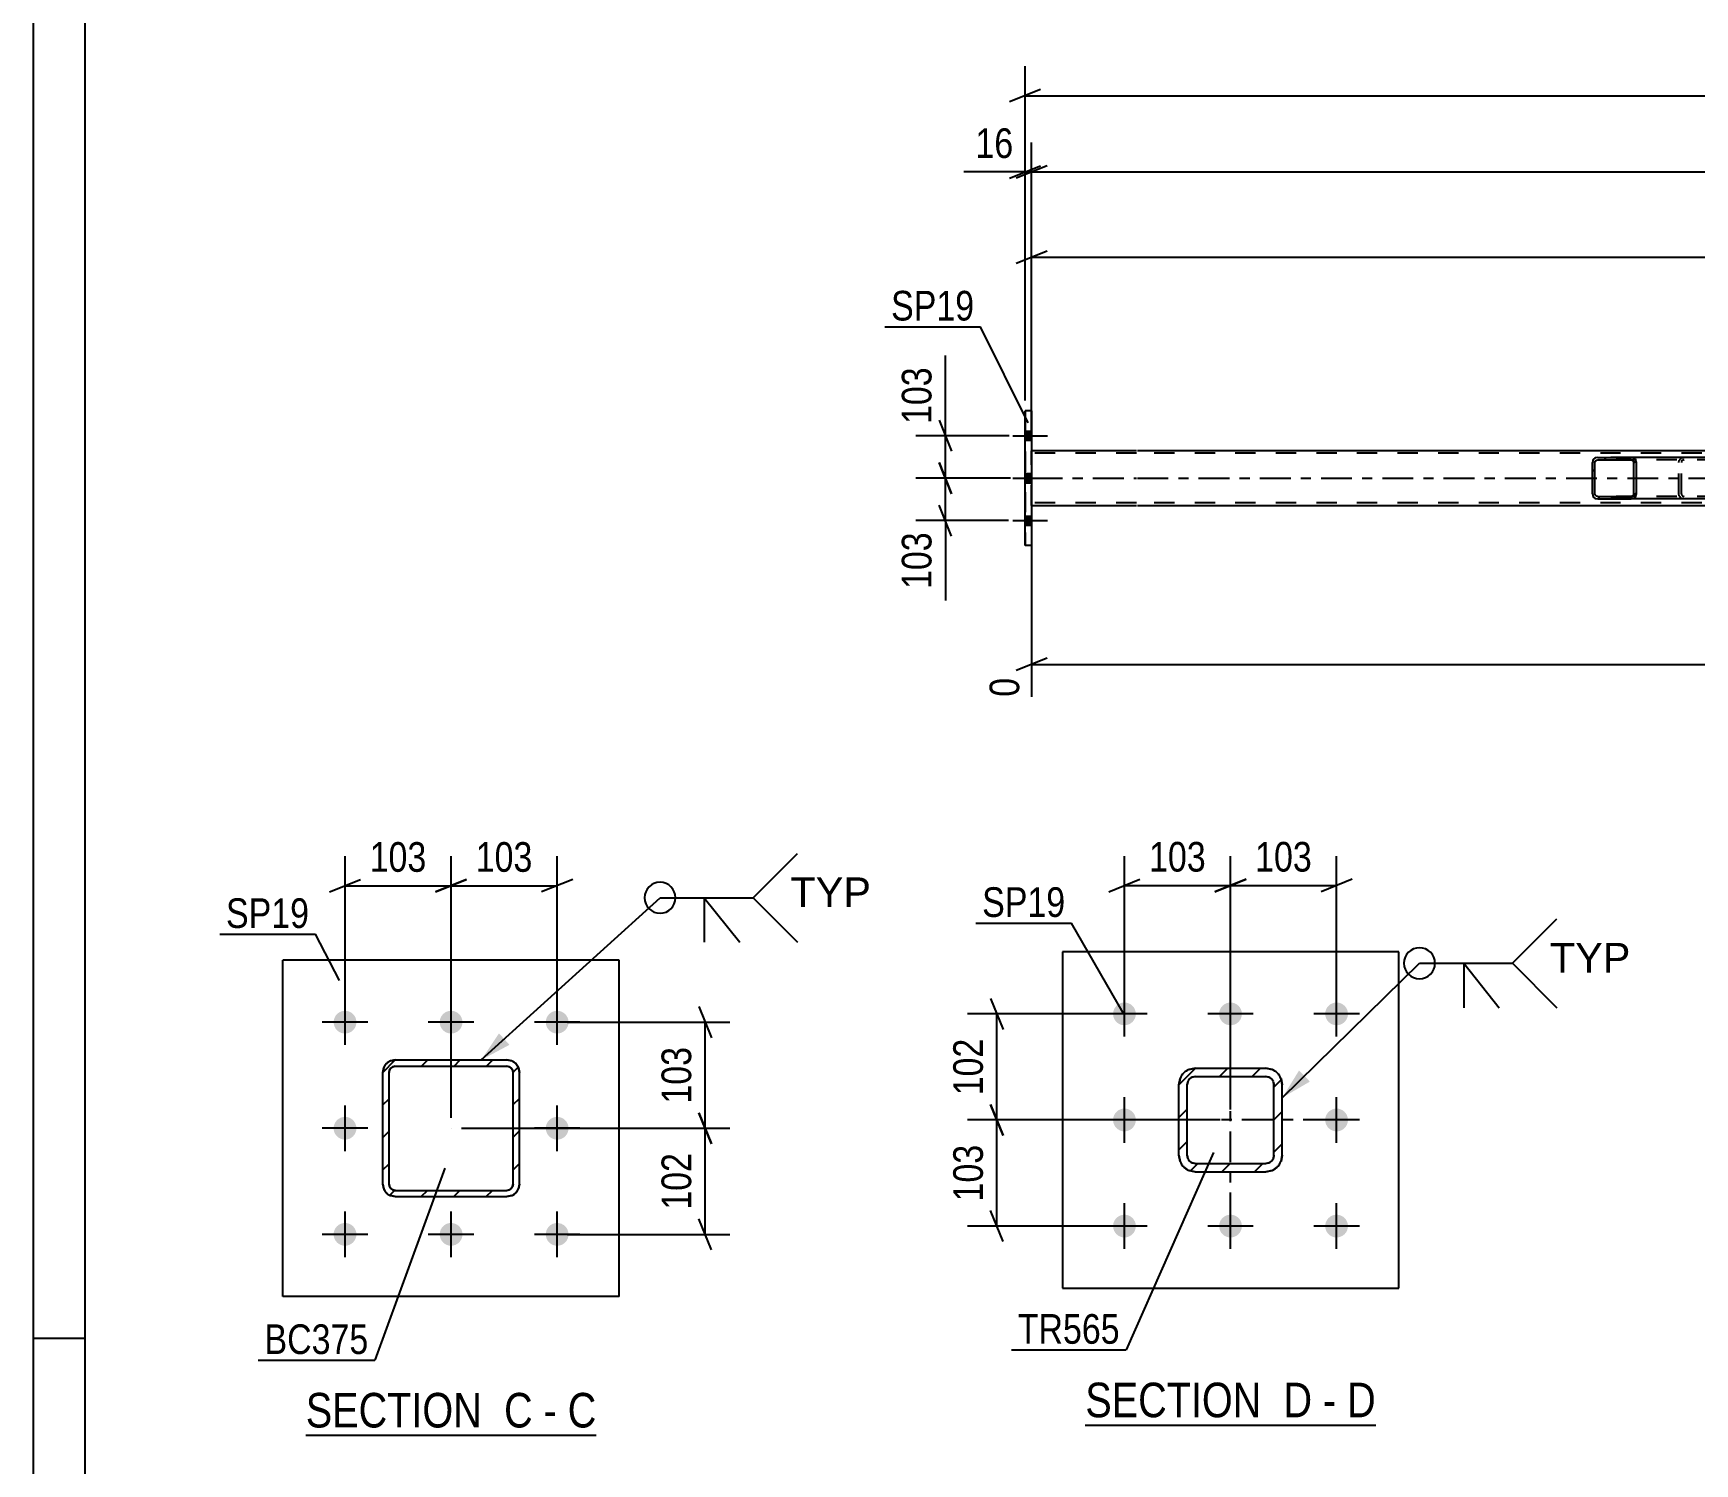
# Model space of a CAD drawing. Header units: millimetres. Extents: x 0 to 841, y 0 to 594.
# Drawn here: x 0 to 160.6, y 136.9 to 275.1 of the extents above; entities that cross this region are included whole.
import ezdxf

# ---------------------------------------------------------------- set-up
doc = ezdxf.new("R2010")
doc.units = ezdxf.units.MM
doc.linetypes.add('DXK_LINE_DOT2', pattern=[3.9198, 1.9599, -1.9599])
doc.linetypes.add('DXK_LINE_DOT3', pattern=[5.9187, 2.979, -0.9799, 0.9799, -0.9799])
doc.styles.add('Arial', font='ARIAL.TTF', dxfattribs={"height": 0.2})
doc.styles.add('Arial Narrow', font='ARIALN.TTF', dxfattribs={"height": 0.2})

# ---------------------------------------------------------------- blocks, each defined once
blk = doc.blocks.new('Unknown-103609051-18 - 7401')
at = {"color": 6, "linetype": 'Continuous'}
blk.add_line((101.67, 140.63), (129.74, 140.63), dxfattribs=at)
at = {"color": 0, "linetype": 'Continuous'}
for points in [[(119.77, 141.38), (119.77, 144.88), (101.67, 144.88), (101.67, 141.38)], [(123.59, 141.38), (123.59, 144.88), (120.82, 144.88), (120.82, 141.38)], [(125.92, 141.38), (125.92, 144.88), (124.64, 144.88), (124.64, 141.38)], [(129.74, 141.38), (129.74, 144.88), (126.97, 144.88), (126.97, 141.38)]]:
    blk.add_wipeout(points, dxfattribs=at)
at = {"color": 7, "linetype": 'Continuous', "style": 'Arial Narrow'}
for s, p in [('SECTION ', (101.67, 141.38)), ('D', (120.82, 141.38)), ('D', (126.97, 141.38)), ('-', (124.64, 141.38))]:
    blk.add_text(s, height=3.34, dxfattribs=at).set_placement(p)
blk = doc.blocks.new('Unknown-103609051-1133')
at = {"color": 5, "linetype": 'Continuous'}
for p, q in [((0, 594), (0, 0)), ((5, 589), (5, 5)), ((5, 149), (0, 149))]:
    blk.add_line(p, q, dxfattribs=at)
blk = doc.blocks.new('Unknown-103609051-13 - 2100')
at = {"color": 6, "linetype": 'Continuous'}
blk.add_line((26.34, 139.64), (54.41, 139.64), dxfattribs=at)
at = {"color": 0, "linetype": 'Continuous'}
for points in [[(44.45, 140.39), (44.45, 143.89), (26.34, 143.89), (26.34, 140.39)], [(48.27, 140.39), (48.27, 143.89), (45.5, 143.89), (45.5, 140.39)], [(50.6, 140.39), (50.6, 143.89), (49.32, 143.89), (49.32, 140.39)], [(54.41, 140.39), (54.41, 143.89), (51.65, 143.89), (51.65, 140.39)]]:
    blk.add_wipeout(points, dxfattribs=at)
at = {"color": 7, "linetype": 'Continuous', "style": 'Arial Narrow'}
for s, p in [('SECTION ', (26.34, 140.39)), ('C', (45.5, 140.39)), ('C', (51.65, 140.39)), ('-', (49.32, 140.39))]:
    blk.add_text(s, height=3.34, dxfattribs=at).set_placement(p)
blk = doc.blocks.new('Bolt-103609051-7511 - 7401')
at = {"linetype": 'Continuous'}
for points in [[(105.45, 179.25, -1), (105.45, 181.45, -1)], [(115.7, 179.25, -1), (115.7, 181.45, -1)], [(125.95, 179.25, -1), (125.95, 181.45, -1)], [(105.45, 169, -1), (105.45, 171.2, -1)], [(125.95, 169, -1), (125.95, 171.2, -1)], [(105.45, 158.75, -1), (105.45, 160.95, -1)], [(115.7, 158.75, -1), (115.7, 160.95, -1)], [(125.95, 158.75, -1), (125.95, 160.95, -1)]]:
    blk.add_hatch(color=1, dxfattribs=at).paths.add_polyline_path(points)
at = {"color": 1, "linetype": 'Continuous'}
for p, q in [((105.45, 178.15), (105.45, 182.55)), ((115.7, 178.15), (115.7, 182.55)), ((125.95, 178.15), (125.95, 182.55)), ((107.65, 180.35), (103.25, 180.35)), ((117.9, 180.35), (113.5, 180.35)), ((128.15, 180.35), (123.75, 180.35)), ((105.45, 167.9), (105.45, 172.3)), ((125.95, 167.9), (125.95, 172.3)), ((107.65, 170.1), (103.25, 170.1)), ((128.15, 170.1), (123.75, 170.1)), ((105.45, 157.65), (105.45, 162.05)), ((115.7, 157.65), (115.7, 162.05)), ((125.95, 157.65), (125.95, 162.05)), ((107.65, 159.85), (103.25, 159.85)), ((117.9, 159.85), (113.5, 159.85)), ((128.15, 159.85), (123.75, 159.85))]:
    blk.add_line(p, q, dxfattribs=at)
blk = doc.blocks.new('Part-103609051-7435 - 7401')
at = {"color": 2, "linetype": 'Continuous'}
for p, q in [((131.95, 186.35), (99.45, 186.35)), ((99.45, 186.35), (99.45, 153.85)), ((131.95, 153.85), (131.95, 186.35)), ((99.45, 153.85), (131.95, 153.85))]:
    blk.add_line(p, q, dxfattribs=at)
blk = doc.blocks.new('Part-103609051-7554 - 7401')
at = {"linetype": 'Continuous'}
h = blk.add_hatch(dxfattribs=at)
h.set_pattern_fill('', scale=0.7, style=0, pattern_type=0)
h.set_pattern_definition([(45, (112.3008, 175.0965), (-1.57154, 1.57154), [])])
h.paths.add_polyline_path([(119.1, 175.1), (112.3, 175.1), (111.69, 174.97), (111.17, 174.63), (110.82, 174.11), (110.7, 173.5), (110.7, 166.7), (110.82, 166.08), (111.17, 165.57), (111.69, 165.22), (112.3, 165.1), (119.1, 165.1), (119.71, 165.22), (120.23, 165.57), (120.58, 166.08), (120.7, 166.7), (120.7, 173.5), (120.58, 174.11), (120.23, 174.63), (119.71, 174.97)])
h.paths.add_polyline_path([(119.84, 173.8), (119.9, 173.5), (119.9, 166.7), (119.84, 166.39), (119.67, 166.13), (119.41, 165.96), (119.1, 165.9), (112.3, 165.9), (111.99, 165.96), (111.74, 166.13), (111.56, 166.39), (111.5, 166.7), (111.5, 173.5), (111.56, 173.8), (111.74, 174.06), (111.99, 174.24), (112.3, 174.3), (119.1, 174.3), (119.41, 174.24), (119.67, 174.06)])
at = {"color": 7, "linetype": 'DXK_LINE_DOT3'}
for p, q in [((115.7, 160.1), (115.7, 180.1)), ((125.7, 170.1), (105.7, 170.1))]:
    blk.add_line(p, q, dxfattribs=at)
at = {"color": 7, "linetype": 'DXK_LINE_DOT2'}
for p, q in [((111.69, 174.97), (112.3, 175.1)), ((112.3, 175.1), (119.1, 175.1)), ((119.1, 175.1), (119.71, 174.97)), ((110.7, 173.5), (110.82, 174.11)), ((110.7, 166.7), (110.7, 173.5)), ((111.56, 173.8), (111.5, 173.5)), ((111.5, 166.7), (111.5, 173.5)), ((112.3, 174.3), (111.99, 174.24)), ((112.3, 174.3), (119.1, 174.3)), ((119.41, 174.24), (119.1, 174.3)), ((119.9, 173.5), (119.84, 173.8)), ((119.9, 166.7), (119.9, 173.5)), ((120.58, 174.11), (120.7, 173.5)), ((120.7, 166.7), (120.7, 173.5)), ((110.82, 166.08), (110.7, 166.7)), ((111.5, 166.7), (111.56, 166.39)), ((111.99, 165.96), (112.3, 165.9)), ((112.3, 165.9), (119.1, 165.9)), ((119.1, 165.9), (119.41, 165.96)), ((119.84, 166.39), (119.9, 166.7)), ((120.7, 166.7), (120.58, 166.08)), ((112.3, 165.1), (111.69, 165.22)), ((112.3, 165.1), (119.1, 165.1)), ((119.71, 165.22), (119.1, 165.1))]:
    blk.add_line(p, q, dxfattribs=at)
at = {"color": 2, "linetype": 'Continuous'}
for p, q in [((112.3, 175.1), (111.69, 174.97)), ((112.3, 175.1), (119.1, 175.1)), ((119.71, 174.97), (119.1, 175.1)), ((110.82, 174.11), (110.7, 173.5)), ((110.7, 166.7), (110.7, 173.5)), ((111.5, 173.5), (111.56, 173.8)), ((111.5, 166.7), (111.5, 173.5)), ((111.99, 174.24), (112.3, 174.3)), ((112.3, 174.3), (119.1, 174.3)), ((119.1, 174.3), (119.41, 174.24)), ((119.84, 173.8), (119.9, 173.5)), ((119.9, 166.7), (119.9, 173.5)), ((120.7, 173.5), (120.58, 174.11)), ((120.7, 166.7), (120.7, 173.5)), ((110.7, 166.7), (110.82, 166.08)), ((111.56, 166.39), (111.5, 166.7)), ((112.3, 165.9), (111.99, 165.96)), ((112.3, 165.9), (119.1, 165.9)), ((119.41, 165.96), (119.1, 165.9)), ((119.9, 166.7), (119.84, 166.39)), ((120.58, 166.08), (120.7, 166.7)), ((111.69, 165.22), (112.3, 165.1)), ((112.3, 165.1), (119.1, 165.1)), ((119.1, 165.1), (119.71, 165.22))]:
    blk.add_line(p, q, dxfattribs=at)
at = {"color": 7, "linetype": 'DXK_LINE_DOT2'}
for centre, radius, start, end in [((112.3, 173.5), 1.6, 112.5, 157.5), ((112.3, 173.5), 0.8, 112.5, 157.5), ((119.1, 173.5), 0.8, 22.5, 67.5), ((119.1, 173.5), 1.6, 22.5, 67.5), ((112.3, 166.7), 1.6, 202.5, 247.5), ((112.3, 166.7), 0.8, 202.5, 247.5), ((119.1, 166.7), 0.8, 292.5, 337.5), ((119.1, 166.7), 1.6, 292.5, 337.5)]:
    blk.add_arc(centre, radius, start, end, dxfattribs=at)
at = {"color": 2, "linetype": 'Continuous'}
for centre, radius, start, end in [((112.3, 173.5), 1.6, 112.5, 157.5), ((112.3, 173.5), 0.8, 112.5, 157.5), ((119.1, 173.5), 0.8, 22.5, 67.5), ((119.1, 173.5), 1.6, 22.5, 67.5), ((112.3, 166.7), 1.6, 202.5, 247.5), ((112.3, 166.7), 0.8, 202.5, 247.5), ((119.1, 166.7), 0.8, 292.5, 337.5), ((119.1, 166.7), 1.6, 292.5, 337.5)]:
    blk.add_arc(centre, radius, start, end, dxfattribs=at)
blk = doc.blocks.new('Bolt-103609051-3125 - 3096')
at = {"linetype": 'Continuous'}
for points in [[(96.48, 235.77), (96.48, 236.65), (95.84, 236.65), (95.84, 235.77)], [(96.48, 235.77), (96.48, 236.65), (95.84, 236.65), (95.84, 235.77)], [(96.48, 235.77), (96.48, 236.65), (95.84, 236.65), (95.84, 235.77)], [(96.48, 231.67), (96.48, 232.55), (95.84, 232.55), (95.84, 231.67)], [(96.48, 231.67), (96.48, 232.55), (95.84, 232.55), (95.84, 231.67)], [(96.48, 227.57), (96.48, 228.45), (95.84, 228.45), (95.84, 227.57)], [(96.48, 227.57), (96.48, 228.45), (95.84, 228.45), (95.84, 227.57)], [(96.48, 227.57), (96.48, 228.45), (95.84, 228.45), (95.84, 227.57)]]:
    blk.add_hatch(color=1, dxfattribs=at).paths.add_polyline_path(points)
at = {"color": 1, "linetype": 'Continuous'}
for p, q in [((94.68, 236.21), (98, 236.21)), ((94.68, 236.21), (98, 236.21)), ((94.68, 236.21), (98, 236.21)), ((95.84, 236.65), (96.48, 236.65)), ((95.84, 236.65), (96.48, 236.65)), ((95.84, 236.65), (96.48, 236.65)), ((95.84, 235.77), (96.48, 235.77)), ((95.84, 235.77), (96.48, 235.77)), ((95.84, 235.77), (96.48, 235.77)), ((94.68, 232.11), (98, 232.11)), ((94.68, 232.11), (98, 232.11)), ((95.84, 232.55), (96.48, 232.55)), ((95.84, 232.55), (96.48, 232.55)), ((95.84, 231.67), (96.48, 231.67)), ((95.84, 231.67), (96.48, 231.67)), ((94.68, 228.01), (98, 228.01)), ((94.68, 228.01), (98, 228.01)), ((94.68, 228.01), (98, 228.01)), ((95.84, 228.45), (96.48, 228.45)), ((95.84, 228.45), (96.48, 228.45)), ((95.84, 228.45), (96.48, 228.45)), ((95.84, 227.57), (96.48, 227.57)), ((95.84, 227.57), (96.48, 227.57)), ((95.84, 227.57), (96.48, 227.57))]:
    blk.add_line(p, q, dxfattribs=at)
blk = doc.blocks.new('Part-103609051-3240 - 3096')
at = {"linetype": 'Continuous'}
h = blk.add_hatch(dxfattribs=at)
h.set_pattern_fill('', scale=0.7, style=0, pattern_type=0)
h.set_pattern_definition([(45, (154.8846, 233.815), (-1.57154, 1.57154), [])])
h.paths.add_polyline_path([(154.92, 233.63), (154.88, 233.82), (154.77, 233.97), (154.61, 234.07), (154.41, 234.11), (151.18, 234.11), (150.98, 234.07), (150.82, 233.97), (150.71, 233.82), (150.67, 233.63), (150.67, 230.59), (150.71, 230.41), (150.82, 230.25), (150.98, 230.15), (151.18, 230.11), (154.41, 230.11), (154.61, 230.15), (154.77, 230.25), (154.88, 230.41), (154.92, 230.59)])
h.paths.add_polyline_path([(154.65, 230.5), (154.59, 230.42), (154.51, 230.37), (154.41, 230.35), (151.18, 230.35), (151.08, 230.37), (151, 230.42), (150.94, 230.5), (150.92, 230.59), (150.92, 233.63), (150.94, 233.72), (151, 233.8), (151.08, 233.85), (151.18, 233.87), (154.41, 233.87), (154.51, 233.85), (154.59, 233.8), (154.65, 233.72), (154.67, 233.63), (154.67, 230.59)])
at = {"color": 2, "linetype": 'Continuous'}
for p, q in [((150.71, 233.82), (150.67, 233.63)), ((150.67, 230.59), (150.67, 233.63)), ((150.92, 233.63), (150.94, 233.72)), ((150.92, 230.59), (150.92, 233.63)), ((150.94, 233.72), (151, 233.8)), ((151.18, 234.11), (150.98, 234.07)), ((151, 233.8), (151.08, 233.85)), ((151.08, 233.85), (151.18, 233.87)), ((151.18, 234.11), (154.41, 234.11)), ((151.18, 233.87), (154.41, 233.87)), ((162.28, 234.11), (154.41, 234.11)), ((154.61, 234.07), (154.41, 234.11)), ((154.41, 233.87), (154.51, 233.85)), ((154.51, 233.85), (154.59, 233.8)), ((154.59, 233.8), (154.65, 233.72)), ((154.65, 233.72), (154.67, 233.63)), ((154.67, 230.59), (154.67, 233.63)), ((154.92, 233.63), (154.88, 233.82)), ((154.92, 230.59), (154.92, 233.63)), ((150.67, 230.59), (150.71, 230.41)), ((150.94, 230.5), (150.92, 230.59)), ((151, 230.42), (150.94, 230.5)), ((150.98, 230.15), (151.18, 230.11)), ((151.08, 230.37), (151, 230.42)), ((151.18, 230.35), (151.08, 230.37)), ((151.18, 230.35), (154.41, 230.35)), ((151.18, 230.11), (154.41, 230.11)), ((154.51, 230.37), (154.41, 230.35)), ((154.41, 230.11), (154.61, 230.15)), ((162.28, 230.11), (154.41, 230.11)), ((154.59, 230.42), (154.51, 230.37)), ((154.65, 230.5), (154.59, 230.42)), ((154.67, 230.59), (154.65, 230.5)), ((154.88, 230.41), (154.92, 230.59))]:
    blk.add_line(p, q, dxfattribs=at)
at = {"color": 7, "linetype": 'DXK_LINE_DOT2'}
for p, q in [((154.41, 234.11), (151.18, 234.11)), ((162.76, 233.87), (151.18, 233.87)), ((159.02, 233.63), (159.05, 233.82)), ((159.02, 230.59), (159.02, 233.63)), ((159.29, 233.72), (159.27, 233.63)), ((159.27, 230.59), (159.27, 233.63)), ((159.35, 233.8), (159.29, 233.72)), ((159.33, 234.07), (159.53, 234.11)), ((159.43, 233.85), (159.35, 233.8)), ((159.53, 233.87), (159.43, 233.85)), ((162.76, 234.11), (162.28, 234.11)), ((162.76, 234.11), (162.96, 234.07)), ((162.86, 233.85), (162.76, 233.87)), ((162.94, 233.8), (162.86, 233.85)), ((163, 233.72), (162.94, 233.8)), ((163.02, 233.63), (163, 233.72)), ((163.02, 230.59), (163.02, 233.63)), ((163.23, 233.82), (163.27, 233.63)), ((163.27, 230.59), (163.27, 233.63)), ((162.76, 230.35), (151.18, 230.35)), ((154.41, 230.11), (151.18, 230.11)), ((159.05, 230.41), (159.02, 230.59)), ((159.27, 230.59), (159.29, 230.5)), ((159.29, 230.5), (159.35, 230.42)), ((159.53, 230.11), (159.33, 230.15)), ((159.35, 230.42), (159.37, 230.41)), ((159.37, 230.41), (159.43, 230.37)), ((159.43, 230.37), (159.53, 230.35)), ((162.76, 230.11), (162.28, 230.11)), ((162.76, 230.35), (162.86, 230.37)), ((162.96, 230.15), (162.76, 230.11)), ((162.86, 230.37), (162.94, 230.42)), ((162.94, 230.42), (163, 230.5)), ((163, 230.5), (163.02, 230.59)), ((163.27, 230.59), (163.23, 230.41))]:
    blk.add_line(p, q, dxfattribs=at)
at = {"color": 2, "linetype": 'Continuous'}
for centre, start, end in [((151.16, 233.61), 110.7583, 155.6801), ((154.43, 233.61), 24.3199, 69.2417), ((151.16, 230.61), 204.3199, 249.2417), ((154.43, 230.61), 290.7583, 335.6801)]:
    blk.add_arc(centre, 0.496, start, end, dxfattribs=at)
at = {"color": 7, "linetype": 'DXK_LINE_DOT2'}
for centre, start, end in [((159.51, 233.61), 110.7583, 155.68), ((162.78, 233.61), 24.32, 69.2417), ((159.51, 230.61), 204.32, 249.2417), ((162.78, 230.61), 290.7583, 335.68)]:
    blk.add_arc(centre, 0.496, start, end, dxfattribs=at)
blk = doc.blocks.new('Part-103609051-3176 - 3096')
at = {"color": 2, "linetype": 'Continuous'}
for p, q in [((106.6, 234.75), (96.48, 234.75)), ((244.48, 234.75), (106.7, 234.75)), ((96.48, 229.47), (106.6, 229.47)), ((106.7, 229.47), (244.48, 229.47))]:
    blk.add_line(p, q, dxfattribs=at)
at = {"color": 7, "linetype": 'DXK_LINE_DOT2'}
for p, q in [((96.48, 234.75), (96.48, 234.75)), ((96.48, 234.75), (96.48, 229.47)), ((96.48, 229.47), (96.48, 234.75)), ((96.48, 234.75), (96.48, 234.75)), ((106.6, 234.51), (96.48, 234.51)), ((768.81, 234.51), (106.7, 234.51)), ((106.6, 229.71), (96.48, 229.71)), ((768.81, 229.71), (106.7, 229.71)), ((96.48, 229.47), (96.48, 229.47)), ((96.48, 229.47), (96.48, 229.47))]:
    blk.add_line(p, q, dxfattribs=at)
at = {"color": 7, "linetype": 'DXK_LINE_DOT3'}
for p, q in [((96.48, 232.11), (106.6, 232.11)), ((106.7, 232.11), (768.81, 232.11))]:
    blk.add_line(p, q, dxfattribs=at)
blk = doc.blocks.new('Part-103609051-3246 - 3096')
at = {"color": 2, "linetype": 'Continuous'}
for p, q in [((96.48, 238.61), (95.84, 238.61)), ((95.84, 225.61), (95.84, 238.61)), ((96.48, 238.61), (96.48, 225.61)), ((96.48, 225.61), (95.84, 225.61))]:
    blk.add_line(p, q, dxfattribs=at)
at = {"color": 7, "linetype": 'DXK_LINE_DOT2'}
for p, q in [((95.84, 238.61), (95.84, 225.61)), ((96.48, 238.61), (96.48, 225.61))]:
    blk.add_line(p, q, dxfattribs=at)
blk = doc.blocks.new('Part-103609051-2127 - 2100')
at = {"color": 2, "linetype": 'Continuous'}
for p, q in [((56.63, 185.55), (24.13, 185.55)), ((24.13, 153.05), (24.13, 185.55)), ((56.63, 153.05), (56.63, 185.55)), ((56.63, 153.05), (24.13, 153.05))]:
    blk.add_line(p, q, dxfattribs=at)
blk = doc.blocks.new('Bolt-103609051-2111 - 2100')
at = {"linetype": 'Continuous'}
for points in [[(30.13, 178.45, -1), (30.13, 180.65, -1)], [(40.38, 178.45, -1), (40.38, 180.65, -1)], [(50.63, 178.45, -1), (50.63, 180.65, -1)], [(30.13, 168.2, -1), (30.13, 170.4, -1)], [(50.63, 168.2, -1), (50.63, 170.4, -1)], [(30.13, 157.95, -1), (30.13, 160.15, -1)], [(40.38, 157.95, -1), (40.38, 160.15, -1)], [(50.63, 157.95, -1), (50.63, 160.15, -1)]]:
    blk.add_hatch(color=1, dxfattribs=at).paths.add_polyline_path(points)
at = {"color": 1, "linetype": 'Continuous'}
for p, q in [((30.13, 177.35), (30.13, 181.75)), ((40.38, 177.35), (40.38, 181.75)), ((50.63, 177.35), (50.63, 181.75)), ((32.33, 179.55), (27.93, 179.55)), ((42.58, 179.55), (38.18, 179.55)), ((52.83, 179.55), (48.43, 179.55)), ((30.13, 167.1), (30.13, 171.5)), ((50.63, 167.1), (50.63, 171.5)), ((32.33, 169.3), (27.93, 169.3)), ((52.83, 169.3), (48.43, 169.3)), ((30.13, 156.85), (30.13, 161.25)), ((40.38, 156.85), (40.38, 161.25)), ((50.63, 156.85), (50.63, 161.25)), ((32.33, 159.05), (27.93, 159.05)), ((42.58, 159.05), (38.18, 159.05)), ((52.83, 159.05), (48.43, 159.05))]:
    blk.add_line(p, q, dxfattribs=at)
blk = doc.blocks.new('Part-103609051-2219 - 2100')
at = {"linetype": 'Continuous'}
h = blk.add_hatch(dxfattribs=at)
h.set_pattern_fill('', scale=0.7, style=0, pattern_type=0)
h.set_pattern_definition([(45, (34.9786, 175.8968), (-1.57154, 1.57154), [])])
h.paths.add_polyline_path([(45.78, 175.9), (34.98, 175.9), (34.52, 175.81), (34.13, 175.55), (33.87, 175.16), (33.78, 174.7), (33.78, 163.9), (33.87, 163.44), (34.13, 163.05), (34.52, 162.79), (34.98, 162.7), (45.78, 162.7), (46.24, 162.79), (46.63, 163.05), (46.89, 163.44), (46.98, 163.9), (46.98, 174.7), (46.89, 175.16), (46.63, 175.55), (46.24, 175.81)])
h.paths.add_polyline_path([(46.33, 174.93), (46.38, 174.7), (46.38, 163.9), (46.33, 163.67), (46.2, 163.47), (46.01, 163.34), (45.78, 163.3), (34.98, 163.3), (34.75, 163.34), (34.55, 163.47), (34.42, 163.67), (34.38, 163.9), (34.38, 174.7), (34.42, 174.93), (34.55, 175.12), (34.75, 175.25), (34.98, 175.3), (45.78, 175.3), (46.01, 175.25), (46.2, 175.12)])
at = {"color": 7, "linetype": 'DXK_LINE_DOT2'}
for p, q in [((33.78, 174.7), (33.87, 175.16)), ((34.55, 175.12), (34.42, 174.93)), ((34.52, 175.81), (34.98, 175.9)), ((34.75, 175.25), (34.55, 175.12)), ((34.98, 175.3), (34.75, 175.25)), ((34.98, 175.9), (45.78, 175.9)), ((34.98, 175.3), (45.78, 175.3)), ((45.78, 175.9), (46.24, 175.81)), ((46.01, 175.25), (45.78, 175.3)), ((46.2, 175.12), (46.01, 175.25)), ((46.33, 174.93), (46.2, 175.12)), ((46.89, 175.16), (46.98, 174.7)), ((33.78, 163.9), (33.78, 174.7)), ((34.42, 174.93), (34.38, 174.7)), ((34.38, 163.9), (34.38, 174.7)), ((46.38, 174.7), (46.33, 174.93)), ((46.38, 163.9), (46.38, 174.7)), ((46.98, 163.9), (46.98, 174.7)), ((33.87, 163.44), (33.78, 163.9)), ((34.38, 163.9), (34.42, 163.67)), ((46.33, 163.67), (46.38, 163.9)), ((46.98, 163.9), (46.89, 163.44)), ((34.42, 163.67), (34.55, 163.47)), ((34.98, 162.7), (34.52, 162.79)), ((34.55, 163.47), (34.75, 163.34)), ((34.75, 163.34), (34.98, 163.3)), ((34.98, 163.3), (45.78, 163.3)), ((34.98, 162.7), (45.78, 162.7)), ((45.78, 163.3), (46.01, 163.34)), ((46.24, 162.79), (45.78, 162.7)), ((46.01, 163.34), (46.2, 163.47)), ((46.2, 163.47), (46.33, 163.67))]:
    blk.add_line(p, q, dxfattribs=at)
at = {"color": 2, "linetype": 'Continuous'}
for p, q in [((33.87, 175.16), (33.78, 174.7)), ((34.42, 174.93), (34.55, 175.12)), ((34.98, 175.9), (34.52, 175.81)), ((34.55, 175.12), (34.75, 175.25)), ((34.75, 175.25), (34.98, 175.3)), ((34.98, 175.9), (34.98, 175.9)), ((34.98, 175.9), (45.78, 175.9)), ((34.98, 175.3), (34.98, 175.3)), ((34.98, 175.3), (45.78, 175.3)), ((45.78, 175.9), (45.78, 175.9)), ((46.24, 175.81), (45.78, 175.9)), ((45.78, 175.3), (45.78, 175.3)), ((45.78, 175.3), (46.01, 175.25)), ((46.01, 175.25), (46.2, 175.12)), ((46.2, 175.12), (46.33, 174.93)), ((46.98, 174.7), (46.89, 175.16)), ((33.78, 174.7), (33.78, 174.7)), ((33.78, 163.9), (33.78, 174.7)), ((34.38, 174.7), (34.42, 174.93)), ((34.38, 174.7), (34.38, 174.7)), ((34.38, 163.9), (34.38, 174.7)), ((46.33, 174.93), (46.38, 174.7)), ((46.38, 174.7), (46.38, 174.7)), ((46.38, 163.9), (46.38, 174.7)), ((46.98, 174.7), (46.98, 174.7)), ((46.98, 163.9), (46.98, 174.7)), ((33.78, 163.9), (33.78, 163.9)), ((33.78, 163.9), (33.87, 163.44)), ((34.38, 163.9), (34.38, 163.9)), ((34.42, 163.67), (34.38, 163.9)), ((46.38, 163.9), (46.33, 163.67)), ((46.38, 163.9), (46.38, 163.9)), ((46.89, 163.44), (46.98, 163.9)), ((46.98, 163.9), (46.98, 163.9)), ((34.55, 163.47), (34.42, 163.67)), ((34.52, 162.79), (34.98, 162.7)), ((34.75, 163.34), (34.55, 163.47)), ((34.98, 163.3), (34.75, 163.34)), ((34.98, 163.3), (34.98, 163.3)), ((34.98, 163.3), (45.78, 163.3)), ((34.98, 162.7), (34.98, 162.7)), ((34.98, 162.7), (45.78, 162.7)), ((46.01, 163.34), (45.78, 163.3)), ((45.78, 163.3), (45.78, 163.3)), ((45.78, 162.7), (46.24, 162.79)), ((45.78, 162.7), (45.78, 162.7)), ((46.2, 163.47), (46.01, 163.34)), ((46.33, 163.67), (46.2, 163.47))]:
    blk.add_line(p, q, dxfattribs=at)
at = {"color": 7, "linetype": 'DXK_LINE_DOT3'}
blk.add_line((40.38, 169.3), (40.38, 169.3), dxfattribs=at)
at = {"color": 7, "linetype": 'DXK_LINE_DOT2'}
for centre, start, end in [((34.98, 174.7), 112.5, 157.5), ((45.78, 174.7), 22.5, 67.5), ((34.98, 163.9), 202.5, 247.5), ((45.78, 163.9), 292.5, 337.5)]:
    blk.add_arc(centre, 1.2, start, end, dxfattribs=at)
at = {"color": 2, "linetype": 'Continuous'}
for centre, start, end in [((34.98, 174.7), 112.5, 157.5), ((45.78, 174.7), 22.5, 67.5), ((34.98, 163.9), 202.5, 247.5), ((45.78, 163.9), 292.5, 337.5)]:
    blk.add_arc(centre, 1.2, start, end, dxfattribs=at)
blk = doc.blocks.new('StraightDimension-103609051-7575 - 7401')
at = {"color": 7, "linetype": 'Continuous'}
for p, q in [((115.7, 171.1), (115.7, 195.6)), ((125.95, 181.35), (125.95, 195.6)), ((114.2, 192.15), (117.2, 193.35)), ((115.7, 192.75), (125.95, 192.75)), ((127.45, 193.35), (124.45, 192.15))]:
    blk.add_line(p, q, dxfattribs=at)
at = {"color": 0}
blk.add_wipeout([(124.17, 193.5), (124.17, 197.7), (117.48, 197.7), (117.48, 193.5)], dxfattribs=at)
at = {"color": 3, "style": 'Arial Narrow'}
blk.add_text('103', height=2.863, dxfattribs=at).set_placement((118.08, 194.1))
blk = doc.blocks.new('StraightDimension-103609051-7588 - 7401')
at = {"color": 7, "linetype": 'Continuous'}
for p, q in [((105.45, 181.35), (105.45, 195.6)), ((115.7, 171.1), (115.7, 195.6)), ((103.95, 192.15), (106.95, 193.35)), ((105.45, 192.75), (115.7, 192.75)), ((117.2, 193.35), (114.2, 192.15))]:
    blk.add_line(p, q, dxfattribs=at)
at = {"color": 0}
blk.add_wipeout([(113.92, 193.5), (113.92, 197.7), (107.23, 197.7), (107.23, 193.5)], dxfattribs=at)
at = {"color": 3, "style": 'Arial Narrow'}
blk.add_text('103', height=2.863, dxfattribs=at).set_placement((107.83, 194.1))
blk = doc.blocks.new('StraightDimension-103609051-7602 - 7401')
at = {"color": 7, "linetype": 'Continuous'}
for p, q in [((92.52, 181.85), (93.72, 178.85)), ((104.45, 180.35), (90.27, 180.35)), ((93.12, 170.1), (93.12, 180.35)), ((93.72, 168.6), (92.52, 171.6)), ((114.7, 170.1), (90.27, 170.1))]:
    blk.add_line(p, q, dxfattribs=at)
at = {"color": 0}
blk.add_wipeout([(92.37, 178.56), (88.17, 178.56), (88.17, 171.88), (92.37, 171.88)], dxfattribs=at)
at = {"color": 3, "style": 'Arial Narrow'}
blk.add_text('102', height=2.863, rotation=90.0002, dxfattribs=at).set_placement((91.77, 172.48))
blk = doc.blocks.new('StraightDimension-103609051-7615 - 7401')
at = {"color": 7, "linetype": 'Continuous'}
for p, q in [((92.52, 171.6), (93.72, 168.6)), ((114.7, 170.1), (90.27, 170.1)), ((93.12, 159.85), (93.12, 170.1)), ((93.72, 158.35), (92.52, 161.35)), ((104.45, 159.85), (90.27, 159.85))]:
    blk.add_line(p, q, dxfattribs=at)
at = {"color": 0}
blk.add_wipeout([(92.37, 168.31), (88.17, 168.31), (88.17, 161.63), (92.37, 161.63)], dxfattribs=at)
at = {"color": 3, "style": 'Arial Narrow'}
blk.add_text('103', height=2.863, rotation=90.0002, dxfattribs=at).set_placement((91.77, 162.23))
blk = doc.blocks.new('StraightDimension-103609051-3404 - 3096')
at = {"color": 7, "linetype": 'Continuous'}
for p, q in [((95.84, 239.61), (95.84, 264.54)), ((96.48, 239.61), (96.48, 264.54)), ((94.34, 261.09), (97.34, 262.29)), ((97.98, 262.29), (94.98, 261.09)), ((95.84, 261.69), (96.48, 261.69))]:
    blk.add_line(p, q, dxfattribs=at)
at = {"color": 0}
blk.add_wipeout([(95.31, 262.44), (95.31, 266.64), (90.45, 266.64), (90.45, 262.44)], dxfattribs=at)
at = {"color": 7, "linetype": 'Continuous'}
blk.add_line((95.84, 261.69), (89.93, 261.69), dxfattribs=at)
blk.add_line((95.84, 261.69), (89.93, 261.69), dxfattribs=at)
at = {"color": 3, "style": 'Arial Narrow'}
blk.add_text('16', height=2.863, dxfattribs=at).set_placement((91.05, 263.04))
blk = doc.blocks.new('StraightDimension-103609051-3460 - 3096')
at = {"color": 7, "linetype": 'Continuous'}
for p, q in [((96.48, 235.75), (96.48, 256.3)), ((245.28, 243.79), (245.28, 256.3)), ((97.98, 254.05), (94.98, 252.85)), ((243.78, 252.85), (246.78, 254.05)), ((96.48, 253.45), (245.28, 253.45))]:
    blk.add_line(p, q, dxfattribs=at)
at = {"color": 0}
blk.add_wipeout([(175.13, 254.2), (175.13, 258.4), (166.62, 258.4), (166.62, 254.2)], dxfattribs=at)
at = {"color": 3, "style": 'Arial Narrow'}
blk.add_text('3793', height=2.863, dxfattribs=at).set_placement((167.22, 254.8))
blk = doc.blocks.new('StraightDimension-103609051-3465 - 3096')
at = {"color": 7, "linetype": 'Continuous'}
for p, q in [((87.55, 237.71), (88.75, 234.71)), ((94.31, 236.21), (85.3, 236.21)), ((88.15, 232.11), (88.15, 236.21)), ((88.75, 230.61), (87.55, 233.61)), ((94.44, 232.11), (85.3, 232.11))]:
    blk.add_line(p, q, dxfattribs=at)
at = {"color": 0}
blk.add_wipeout([(87.4, 243.42), (83.2, 243.42), (83.2, 236.74), (87.4, 236.74)], dxfattribs=at)
at = {"color": 7, "linetype": 'Continuous'}
blk.add_line((88.15, 236.21), (88.15, 243.95), dxfattribs=at)
blk.add_line((88.15, 236.21), (88.15, 243.95), dxfattribs=at)
at = {"color": 3, "style": 'Arial Narrow'}
blk.add_text('103', height=2.863, rotation=90.0002, dxfattribs=at).set_placement((86.8, 237.34))
blk = doc.blocks.new('StraightDimension-103609051-3414 - 3096')
at = {"color": 7, "linetype": 'Continuous'}
for p, q in [((96.48, 239.61), (96.48, 264.54)), ((97.98, 262.29), (94.98, 261.09)), ((96.48, 261.69), (779.03, 261.69))]:
    blk.add_line(p, q, dxfattribs=at)
blk = doc.blocks.new('StraightDimension-103609051-3435 - 3096')
at = {"color": 7, "linetype": 'Continuous'}
for p, q in [((95.84, 239.61), (95.84, 271.91)), ((97.34, 269.66), (94.34, 268.46)), ((95.84, 269.06), (779.67, 269.06))]:
    blk.add_line(p, q, dxfattribs=at)
blk = doc.blocks.new('StraightDimension-103609051-3478 - 3096')
at = {"color": 7, "linetype": 'Continuous'}
for p, q in [((87.55, 233.61), (88.75, 230.61)), ((94.44, 232.11), (85.3, 232.11)), ((88.15, 228.01), (88.15, 232.11)), ((94.24, 228.01), (85.3, 228.01)), ((88.75, 226.51), (87.55, 229.51))]:
    blk.add_line(p, q, dxfattribs=at)
at = {"color": 0}
blk.add_wipeout([(87.4, 227.49), (83.2, 227.49), (83.2, 220.8), (87.4, 220.8)], dxfattribs=at)
at = {"color": 7, "linetype": 'Continuous'}
blk.add_line((88.15, 228.01), (88.15, 220.28), dxfattribs=at)
blk.add_line((88.15, 228.01), (88.15, 220.28), dxfattribs=at)
at = {"color": 3, "style": 'Arial Narrow'}
blk.add_text('103', height=2.863, rotation=90.0002, dxfattribs=at).set_placement((86.8, 221.4))
blk = doc.blocks.new('StraightDimension-103609051-3554 - 3096')
at = {"color": 7, "linetype": 'Continuous'}
for p, q in [((96.48, 228.47), (96.48, 210.99)), ((245.28, 219.71), (245.28, 205.51)), ((97.98, 214.72), (94.98, 213.52)), ((96.48, 214.12), (245.28, 214.12)), ((243.78, 213.52), (246.78, 214.72))]:
    blk.add_line(p, q, dxfattribs=at)
at = {"color": 0}
blk.add_wipeout([(175.13, 214.87), (175.13, 219.07), (166.62, 219.07), (166.62, 214.87)], dxfattribs=at)
at = {"color": 0, "linetype": 'Continuous'}
for points in [[(95.88, 213.42), (91.68, 213.42), (91.68, 210.39), (95.88, 210.39)], [(244.68, 213.42), (240.48, 213.42), (240.48, 204.91), (244.68, 204.91)]]:
    blk.add_wipeout(points, dxfattribs=at)
at = {"color": 3, "style": 'Arial Narrow'}
blk.add_text('3793', height=2.863, dxfattribs=at).set_placement((167.22, 215.47))
at = {"color": 3, "linetype": 'Continuous', "style": 'Arial Narrow'}
for s, height, p in [('0', 2.86, (95.28, 210.99)), ('3793', 2.863, (244.08, 205.51))]:
    blk.add_text(s, height=height, rotation=90.0002, dxfattribs=at).set_placement(p)
blk = doc.blocks.new('StraightDimension-103609051-2302 - 2100')
at = {"color": 7, "linetype": 'Continuous'}
for p, q in [((64.33, 181.05), (65.53, 178.05)), ((51.63, 179.55), (67.33, 179.55)), ((64.93, 169.3), (64.93, 179.55)), ((65.53, 167.8), (64.33, 170.8)), ((41.38, 169.3), (67.33, 169.3))]:
    blk.add_line(p, q, dxfattribs=at)
at = {"color": 0}
blk.add_wipeout([(64.18, 177.76), (59.98, 177.76), (59.98, 171.08), (64.18, 171.08)], dxfattribs=at)
at = {"color": 3, "style": 'Arial Narrow'}
blk.add_text('103', height=2.863, rotation=90.0002, dxfattribs=at).set_placement((63.58, 171.68))
blk = doc.blocks.new('StraightDimension-103609051-2311 - 2100')
at = {"color": 7, "linetype": 'Continuous'}
for p, q in [((30.13, 180.55), (30.13, 195.58)), ((40.38, 170.3), (40.38, 195.58)), ((28.63, 192.13), (31.63, 193.33)), ((30.13, 192.73), (40.38, 192.73)), ((41.88, 193.33), (38.88, 192.13))]:
    blk.add_line(p, q, dxfattribs=at)
at = {"color": 0}
blk.add_wipeout([(38.6, 193.48), (38.6, 197.68), (31.91, 197.68), (31.91, 193.48)], dxfattribs=at)
at = {"color": 3, "style": 'Arial Narrow'}
blk.add_text('103', height=2.863, dxfattribs=at).set_placement((32.51, 194.08))
blk = doc.blocks.new('StraightDimension-103609051-2294 - 2100')
at = {"color": 7, "linetype": 'Continuous'}
for p, q in [((64.33, 170.8), (65.53, 167.8)), ((41.38, 169.3), (67.33, 169.3)), ((64.93, 159.05), (64.93, 169.3)), ((51.63, 159.05), (67.33, 159.05)), ((65.53, 157.55), (64.33, 160.55))]:
    blk.add_line(p, q, dxfattribs=at)
at = {"color": 0}
blk.add_wipeout([(64.18, 167.51), (59.98, 167.51), (59.98, 160.83), (64.18, 160.83)], dxfattribs=at)
at = {"color": 3, "style": 'Arial Narrow'}
blk.add_text('102', height=2.863, rotation=90.0002, dxfattribs=at).set_placement((63.58, 161.43))
blk = doc.blocks.new('StraightDimension-103609051-2319 - 2100')
at = {"color": 7, "linetype": 'Continuous'}
for p, q in [((40.38, 170.3), (40.38, 195.58)), ((50.63, 180.55), (50.63, 195.58)), ((38.88, 192.13), (41.88, 193.33)), ((40.38, 192.73), (50.63, 192.73)), ((52.13, 193.33), (49.13, 192.13))]:
    blk.add_line(p, q, dxfattribs=at)
at = {"color": 0}
blk.add_wipeout([(48.85, 193.48), (48.85, 197.68), (42.16, 197.68), (42.16, 193.48)], dxfattribs=at)
at = {"color": 3, "style": 'Arial Narrow'}
blk.add_text('103', height=2.863, dxfattribs=at).set_placement((42.76, 194.08))
blk = doc.blocks.new('Mark-103609051-7431 - 7401')
at = {"color": 0}
blk.add_wipeout([(99.73, 189.72), (99.73, 192.72), (91.7, 192.72), (91.7, 189.72)], dxfattribs=at)
blk.add_wipeout([(99.73, 189.72), (99.73, 192.72), (91.7, 192.72), (91.7, 189.72)], dxfattribs=at)
at = {"color": 30, "linetype": 'Continuous'}
for p in [(91.1, 189.12), (105.33, 180.46)]:
    blk.add_line(p, (100.33, 189.12), dxfattribs=at)
at = {"color": 3, "style": 'Arial Narrow'}
blk.add_text('SP19', height=2.863, dxfattribs=at).set_placement((91.7, 189.72))
blk = doc.blocks.new('Mark-103609051-7550 - 7401')
at = {"color": 0}
blk.add_wipeout([(105.01, 148.48), (105.01, 151.48), (95.14, 151.48), (95.14, 148.48)], dxfattribs=at)
blk.add_wipeout([(105.01, 148.48), (105.01, 151.48), (95.14, 151.48), (95.14, 148.48)], dxfattribs=at)
at = {"color": 30, "linetype": 'Continuous'}
for p in [(114.07, 166.95), (94.54, 147.88)]:
    blk.add_line(p, (105.61, 147.88), dxfattribs=at)
at = {"color": 3, "style": 'Arial Narrow'}
blk.add_text('TR565', height=2.863, dxfattribs=at).set_placement((95.14, 148.48))
blk = doc.blocks.new('WeldMark-103609051-7628 - 7401')
at = {"linetype": 'Continuous'}
blk.add_hatch(color=30, dxfattribs=at).paths.add_polyline_path([(123.37, 173.81), (120.7, 172.25), (122.32, 174.88)])
at = {"color": 30, "linetype": 'Continuous'}
for p, q in [((120.7, 172.25), (133.96, 185.24)), ((133.96, 185.24), (142.96, 185.24))]:
    blk.add_line(p, q, dxfattribs=at)
at = {"color": 3, "linetype": 'Continuous'}
for q in [(141.67, 180.95), (138.24, 180.95)]:
    blk.add_line((138.24, 185.24), q, dxfattribs=at)
for start, end in [(90, 270), (270, 90)]:
    blk.add_arc((133.96, 185.24), 1.5, start, end, dxfattribs=at)
at = {"color": 0, "linetype": 'Continuous'}
blk.add_wipeout([(154.33, 184.34), (154.33, 187.34), (146.56, 187.34), (146.56, 184.34)], dxfattribs=at)
blk.add_wipeout([(154.33, 184.34), (154.33, 187.34), (146.56, 187.34), (146.56, 184.34)], dxfattribs=at)
at = {"color": 3, "linetype": 'Continuous'}
for q in [(147.24, 189.53), (147.24, 180.95)]:
    blk.add_line((142.96, 185.24), q, dxfattribs=at)
at = {"color": 3, "linetype": 'Continuous', "style": 'Arial'}
blk.add_text('TYP', height=2.865, dxfattribs=at).set_placement((146.56, 184.34))
blk = doc.blocks.new('Mark-103609051-3242 - 3096')
at = {"color": 0}
blk.add_wipeout([(90.93, 247.34), (90.93, 250.34), (82.9, 250.34), (82.9, 247.34)], dxfattribs=at)
blk.add_wipeout([(90.93, 247.34), (90.93, 250.34), (82.9, 250.34), (82.9, 247.34)], dxfattribs=at)
at = {"color": 30, "linetype": 'Continuous'}
for p in [(82.3, 246.74), (96.13, 237.47)]:
    blk.add_line(p, (91.53, 246.74), dxfattribs=at)
at = {"color": 3, "style": 'Arial Narrow'}
blk.add_text('SP19', height=2.863, dxfattribs=at).set_placement((82.9, 247.34))
blk = doc.blocks.new('Mark-103609051-2215 - 2100')
at = {"color": 0}
blk.add_wipeout([(32.4, 147.49), (32.4, 150.49), (22.35, 150.49), (22.35, 147.49)], dxfattribs=at)
blk.add_wipeout([(32.4, 147.49), (32.4, 150.49), (22.35, 150.49), (22.35, 147.49)], dxfattribs=at)
at = {"color": 30, "linetype": 'Continuous'}
for p in [(39.78, 165.46), (21.75, 146.89)]:
    blk.add_line(p, (33, 146.89), dxfattribs=at)
at = {"color": 3, "style": 'Arial Narrow'}
blk.add_text('BC375', height=2.863, dxfattribs=at).set_placement((22.35, 147.49))
blk = doc.blocks.new('Mark-103609051-2123 - 2100')
at = {"color": 0}
blk.add_wipeout([(26.67, 188.65), (26.67, 191.65), (18.63, 191.65), (18.63, 188.65)], dxfattribs=at)
blk.add_wipeout([(26.67, 188.65), (26.67, 191.65), (18.63, 191.65), (18.63, 188.65)], dxfattribs=at)
at = {"color": 30, "linetype": 'Continuous'}
for p in [(18.03, 188.05), (29.59, 183.58)]:
    blk.add_line(p, (27.27, 188.05), dxfattribs=at)
at = {"color": 3, "style": 'Arial Narrow'}
blk.add_text('SP19', height=2.863, dxfattribs=at).set_placement((18.63, 188.65))
blk = doc.blocks.new('WeldMark-103609051-2327 - 2100')
at = {"linetype": 'Continuous'}
blk.add_hatch(color=30, dxfattribs=at).paths.add_polyline_path([(46.02, 177.36), (43.29, 175.9), (45.01, 178.47)])
at = {"color": 30, "linetype": 'Continuous'}
for p, q in [((43.29, 175.9), (60.57, 191.57)), ((60.57, 191.57), (69.57, 191.57))]:
    blk.add_line(p, q, dxfattribs=at)
at = {"color": 3, "linetype": 'Continuous'}
for q in [(68.28, 187.29), (64.85, 187.29)]:
    blk.add_line((64.85, 191.57), q, dxfattribs=at)
for start, end in [(90, 270), (270, 90)]:
    blk.add_arc((60.57, 191.57), 1.5, start, end, dxfattribs=at)
at = {"color": 0, "linetype": 'Continuous'}
blk.add_wipeout([(80.94, 190.67), (80.94, 193.67), (73.17, 193.67), (73.17, 190.67)], dxfattribs=at)
blk.add_wipeout([(80.94, 190.67), (80.94, 193.67), (73.17, 193.67), (73.17, 190.67)], dxfattribs=at)
at = {"color": 3, "linetype": 'Continuous'}
for q in [(73.85, 195.86), (73.85, 187.29)]:
    blk.add_line((69.57, 191.57), q, dxfattribs=at)
at = {"color": 3, "linetype": 'Continuous', "style": 'Arial'}
blk.add_text('TYP', height=2.865, dxfattribs=at).set_placement((73.17, 190.67))

msp = doc.modelspace()

# ---------------------------------------------------------------- block references
for name in ['Part-103609051-3246 - 3096', 'Bolt-103609051-3125 - 3096', 'Part-103609051-3176 - 3096', 'Part-103609051-3240 - 3096', 'Part-103609051-7435 - 7401', 'Part-103609051-2127 - 2100', 'Bolt-103609051-2111 - 2100', 'Bolt-103609051-7511 - 7401', 'Part-103609051-7554 - 7401', 'Part-103609051-2219 - 2100', 'Unknown-103609051-18 - 7401']:
    msp.add_blockref(name, (0, 0))

# ---------------------------------------------------------------- next in the draw order: block references
msp.add_blockref('Unknown-103609051-1133', (0, 0))

# ---------------------------------------------------------------- next in the draw order: block references
for name in ['StraightDimension-103609051-3404 - 3096', 'StraightDimension-103609051-7575 - 7401', 'StraightDimension-103609051-2302 - 2100', 'Mark-103609051-2215 - 2100', 'Unknown-103609051-13 - 2100']:
    msp.add_blockref(name, (0, 0))

# ---------------------------------------------------------------- next in the draw order: block references
for name in ['StraightDimension-103609051-3460 - 3096', 'StraightDimension-103609051-2311 - 2100', 'StraightDimension-103609051-7588 - 7401', 'WeldMark-103609051-7628 - 7401']:
    msp.add_blockref(name, (0, 0))

# ---------------------------------------------------------------- next in the draw order: block references
for name in ['StraightDimension-103609051-3465 - 3096', 'Mark-103609051-2123 - 2100', 'StraightDimension-103609051-7602 - 7401', 'StraightDimension-103609051-2294 - 2100']:
    msp.add_blockref(name, (0, 0))

# ---------------------------------------------------------------- next in the draw order: block references
for name in ['StraightDimension-103609051-3414 - 3096', 'StraightDimension-103609051-3478 - 3096', 'StraightDimension-103609051-2319 - 2100', 'Mark-103609051-7431 - 7401', 'StraightDimension-103609051-7615 - 7401']:
    msp.add_blockref(name, (0, 0))

# ---------------------------------------------------------------- next in the draw order: block references
for name in ['StraightDimension-103609051-3435 - 3096', 'StraightDimension-103609051-3554 - 3096', 'WeldMark-103609051-2327 - 2100', 'Mark-103609051-7550 - 7401']:
    msp.add_blockref(name, (0, 0))

# ---------------------------------------------------------------- next in the draw order: block references
msp.add_blockref('Mark-103609051-3242 - 3096', (0, 0))

doc.saveas('drawing.dxf')
